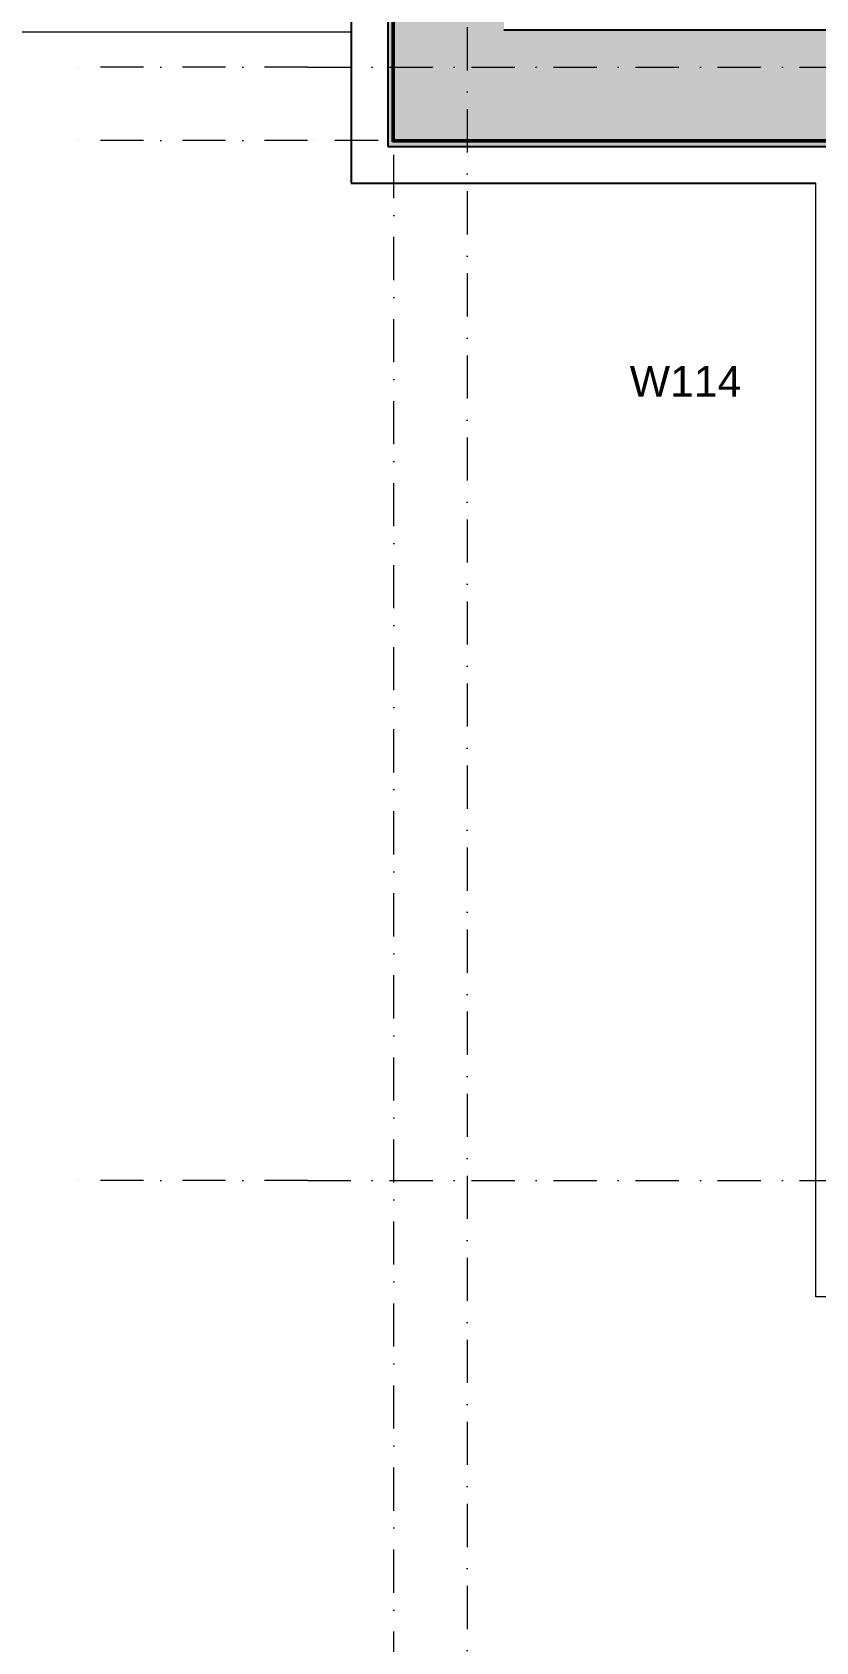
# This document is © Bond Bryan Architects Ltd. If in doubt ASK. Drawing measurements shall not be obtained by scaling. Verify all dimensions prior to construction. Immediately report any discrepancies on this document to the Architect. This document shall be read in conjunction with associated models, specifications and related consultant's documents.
# Model space of a CAD drawing. Header units: millimetres. Extents: x -14278 to 103595, y -22378 to 34603.
# Drawn here: x -1778 to 1425, y 115 to 6693 of the extents above; entities that cross this region are included whole.
import ezdxf
from ezdxf.enums import TextEntityAlignment as Align

# ---------------------------------------------------------------- set-up
doc = ezdxf.new("R2010")
doc.units = ezdxf.units.MM
doc.header["$MEASUREMENT"] = 0
doc.linetypes.add('Dot & Dashed', pattern=[335.138881, 176.388884, -88.194442, 0, -70.555556])
doc.linetypes.add('Wipeout_Contour', pattern=[1000, 0, -1000])
for name, color, linetype in [('A-Zz_20_10_90-T_TextWindow', 7, 'Continuous'), ('NewA-Ee_25_10-M_WallsExternal', 7, 'Continuous'), ('NewA-Ee_30_60-M_Pavements', 7, 'Continuous'), ('NewA-SL-M_SpacesExternal', 7, 'Continuous'), ('NewA-Zz_35_40_80-M_GridStructural', 7, 'Continuous'), ('NewA-Zz_50_10_70-P_BoundarySiteRed', 7, 'Continuous')]:
    doc.layers.add(name, color=color, linetype=linetype)
doc.styles.add('GENERATED_STYLE_1', font='')
doc.styles.get('GENERATED_STYLE_1').set_extended_font_data('Arial')

# ---------------------------------------------------------------- blocks, each defined once
blk = doc.blocks.new('BUILDING SITE_Site_28_1', base_point=(-3334.4, -767))
at = {"layer": 'NewA-SL-M_SpacesExternal', "color": 253, "linetype": 'Continuous', "lineweight": 13}
for p, q in [((-474.7, 6692.7), (-6644.8, 6692.7)), ((-474.7, 6075.3), (-474.7, 6692.7)), ((1425.3, 6075.3), (-474.7, 6075.3)), ((1425.3, 1525.3), (1425.3, 6075.3)), ((6124.7, 1525.3), (1425.3, 1525.3))]:
    blk.add_line(p, q, dxfattribs=at)
at = {"layer": 'NewA-SL-M_SpacesExternal', "color": 5, "lineweight": 70, "style": 'GENERATED_STYLE_1'}
for tag, height, p in [('ROOM_NAME', 200, (-3334.4, -459.1)), ('ROOM_NUMBER', 150, (-3334.4, -762)), ('adj_text', 150, (-3334.4, -997.7))]:
    blk.add_attdef(tag, text='', height=height, dxfattribs=at).set_placement(p, align=Align.TOP_CENTER)
blk = doc.blocks.new('Mesh_1_1', base_point=(14339.9, 34603))
at = {"layer": 'NewA-Ee_30_60-M_Pavements', "color": 254, "linetype": 'Continuous', "lineweight": 13, "flags": 128}
blk.add_lwpolyline([(14339.9, 34603, -0.414214), (42830.6, 6112.3, -0.414214), (14339.9, -22378.4, -0.414214), (-14150.7, 6112.3, -0.414214)], format="xyb", close=True, dxfattribs=at)
blk.add_lwpolyline([(-474.7, 15724.7), (35324.7, 15724.7), (35324.7, 6075.3), (28524.7, 6075.3), (28524.7, -474.7), (7900.2, -474.7), (7900.2, 2666.8), (6124.7, 2666.8), (6124.7, 1525.3), (1425.3, 1525.3), (1425.3, 6075.3), (-474.7, 6075.3)], close=True, dxfattribs=at)
blk = doc.blocks.new('Wall_8_1', base_point=(0, 6550))
at = {"layer": 'NewA-Ee_25_10-M_WallsExternal', "linetype": 'Continuous', "lineweight": 13}
for points in [[(-124.9, 8300.5), (-300, 8300.5), (-300, 6250), (0, 6550), (0, 8300.5), (-9.9, 8300.5)], [(70.4, 8300.5), (0, 8300.5), (0, 6550), (70.4, 6620.4)], [(70.4, 6620.4), (133.9, 6683.9), (133.9, 8300.5), (70.4, 8300.5)], [(133.9, 6683.9), (150.3, 6700.3), (150.3, 8300.5), (133.9, 8300.5)]]:
    blk.add_hatch(color=6, dxfattribs=at).paths.add_polyline_path(points)
at = {"color": 254, "linetype": 'Wipeout_Contour', "lineweight": 0, "ltscale": 43637.580179}
blk.add_wipeout([(-474.7, 15724.7), (-474.7, 6075.3), (-324.9, 6225.1), (-324.9, 15574.9)], dxfattribs=at).dxf.layer = 'NewA-Ee_25_10-M_WallsExternal'
at = {"layer": 'NewA-Ee_25_10-M_WallsExternal', "linetype": 'Continuous', "lineweight": 13}
blk.add_hatch(color=6, dxfattribs=at).paths.add_polyline_path([(-324.9, 6225.1), (-304.8, 6245.2), (-304.8, 8300.5), (-324.9, 8300.5)])
at = {"layer": 'NewA-Ee_25_10-M_WallsExternal', "linetype": 'Continuous'}
for p, q in [((-324.9, 8300.5), (-324.9, 6225.1)), ((-304.8, 6245.2), (-304.8, 8300.5))]:
    blk.add_line(p, q, dxfattribs=at)
at = {"layer": 'NewA-Ee_25_10-M_WallsExternal', "color": 92, "linetype": 'Continuous', "lineweight": 35}
blk.add_line((-300, 6250), (-300, 8300.5), dxfattribs=at)
at = {"layer": 'NewA-Ee_25_10-M_WallsExternal', "linetype": 'Continuous', "flags": 128}
blk.add_lwpolyline([(-474.7, 15724.7), (-474.7, 6075.3)], dxfattribs=at)
blk = doc.blocks.new('Wall_31_1', base_point=(1900, 6550))
at = {"layer": 'NewA-Ee_25_10-M_WallsExternal', "linetype": 'Continuous', "lineweight": 13}
for points in [[(2033.9, 6683.9), (133.9, 6683.9), (70.4, 6620.4), (1970.4, 6620.4)], [(2050.3, 6700.3), (150.3, 6700.3), (133.9, 6683.9), (2033.9, 6683.9)], [(1970.4, 6620.4), (70.4, 6620.4), (0, 6550), (1900, 6550)], [(1900, 6550), (0, 6550), (-300, 6250), (1600, 6250)]]:
    blk.add_hatch(color=6, dxfattribs=at).paths.add_polyline_path(points)
at = {"layer": 'NewA-Ee_25_10-M_WallsExternal', "linetype": 'Continuous', "flags": 128}
blk.add_lwpolyline([(2050.3, 6700.3), (150.3, 6700.3)], dxfattribs=at)
at = {"color": 254, "linetype": 'Wipeout_Contour', "lineweight": 0, "ltscale": 24988.929172}
blk.add_wipeout([(-474.7, 6075.3), (1425.3, 6075.3), (1575.1, 6225.1), (-324.9, 6225.1)], dxfattribs=at).dxf.layer = 'NewA-Ee_25_10-M_WallsExternal'
at = {"layer": 'NewA-Ee_25_10-M_WallsExternal', "linetype": 'Continuous', "lineweight": 13}
blk.add_hatch(color=6, dxfattribs=at).paths.add_polyline_path([(1595.2, 6245.2), (-304.8, 6245.2), (-324.9, 6225.1), (1575.1, 6225.1)])
at = {"layer": 'NewA-Ee_25_10-M_WallsExternal', "color": 92, "linetype": 'Continuous', "lineweight": 35}
blk.add_line((1600, 6250), (-300, 6250), dxfattribs=at)
at = {"layer": 'NewA-Ee_25_10-M_WallsExternal', "linetype": 'Continuous'}
for p, q in [((-324.9, 6225.1), (1575.1, 6225.1)), ((1595.2, 6245.2), (-304.8, 6245.2))]:
    blk.add_line(p, q, dxfattribs=at)
at = {"layer": 'NewA-Ee_25_10-M_WallsExternal', "linetype": 'Continuous', "flags": 128}
blk.add_lwpolyline([(-474.7, 6075.3), (1425.3, 6075.3)], dxfattribs=at)
blk = doc.blocks.new('Standard grid marker')
at = {"layer": 'NewA-Zz_35_40_80-M_GridStructural', "color": 6, "linetype": 'Dot & Dashed', "lineweight": 13}
blk.add_line((1000, 0), (18130.8, 0), dxfattribs=at)
at = {"layer": 'NewA-Zz_35_40_80-M_GridStructural', "style": 'GENERATED_STYLE_1'}
blk.add_attdef('AC_MarkerText_1', text='', height=250, rotation=90, dxfattribs=at).set_placement((-250, 14.3), align=Align.MIDDLE_CENTER)
blk = doc.blocks.new('Standard grid marker_2')
at = {"layer": 'NewA-Zz_35_40_80-M_GridStructural', "color": 6, "linetype": 'Dot & Dashed', "lineweight": 13}
for q in [(0, 0), (40175.6, 0)]:
    blk.add_line((1000, 0), q, dxfattribs=at)
at = {"layer": 'NewA-Zz_35_40_80-M_GridStructural', "style": 'GENERATED_STYLE_1'}
blk.add_attdef('AC_MarkerText_1', text='', height=250, dxfattribs=at).set_placement((41425.6, 14.3), align=Align.MIDDLE_CENTER)
blk = doc.blocks.new('Standard grid marker_3')
at = {"layer": 'NewA-Zz_35_40_80-M_GridStructural', "color": 6, "linetype": 'Dot & Dashed', "lineweight": 13}
blk.add_line((0, 0), (19130.8, 0), dxfattribs=at)
blk = doc.blocks.new('Standard grid marker_4')
at = {"layer": 'NewA-Zz_35_40_80-M_GridStructural', "color": 6, "linetype": 'Dot & Dashed', "lineweight": 13}
for p, q in [((1000, 0), (40175.6, 0)), ((40175.6, 0), (41175.6, 0))]:
    blk.add_line(p, q, dxfattribs=at)
blk = doc.blocks.new('Label_14_1', base_point=(467.8, 5406.9))
at = {"layer": 'A-Zz_20_10_90-T_TextWindow', "insert": (892.8, 5328.3), "char_height": 125, "attachment_point": 2, "style": 'GENERATED_STYLE_1'}
blk.add_mtext('\\fArial|b0|i0|c0|p34;W114\\fArial|b0|i0|c0|p34;\\fArial|b0|i0|c0|p34;\\fArial|b0|i0|c0|p34;\\fArial|b0|i0|c0|p34;\\fArial|b0|i0|c0|p34;\\fArial|b0|i0|c0|p34;\\fArial|b0|i0|c0|p34;\\fArial|b0|i0|c0|p34;\\fArial|b0|i0|c0|p34;\\fArial|b0|i0|c0|p34;\\fArial|b0|i0|c0|p34;\\fArial|b0|i0|c0|p34;\\fArial|b0|i0|c0|p34;\\fArial|b0|i0|c0|p34;\\fArial|b0|i0|c0|p34;\\fArial|b0|i0|c0|p34;\\fArial|b0|i0|c0|p34;\\fArial|b0|i0|c0|p34;\\fArial|b0|i0|c0|p34;\\fArial|b0|i0|c0|p34;\\fArial|b0|i0|c0|p34;\\fArial|b0|i0|c0|p34;\\fArial|b0|i0|c0|p34;\\fArial|b0|i0|c0|p34;\\fArial|b0|i0|c0|p34;\\fArial|b0|i0|c0|p34;\\fArial|b0|i0|c0|p34;\\fArial|b0|i0|c0|p34;\\fArial|b0|i0|c0|p34;}', dxfattribs=at)

msp = doc.modelspace()

# ---------------------------------------------------------------- block references
at = {"layer": 'A-Zz_20_10_90-T_TextWindow', "color": 6, "linetype": 'Continuous', "lineweight": 13}
msp.add_blockref('Label_14_1', (467.8, 5406.9), dxfattribs=at)
at = {"layer": 'NewA-Ee_30_60-M_Pavements', "color": 254, "lineweight": 13}
msp.add_blockref('Mesh_1_1', (14339.9, 34603), dxfattribs=at)
at = {"layer": 'NewA-SL-M_SpacesExternal', "linetype": 'Continuous'}
msp.add_blockref('BUILDING SITE_Site_28_1', (-3334.4, -767), dxfattribs=at)
at = {"layer": 'NewA-Zz_35_40_80-M_GridStructural', "color": 1, "linetype": 'Continuous', "lineweight": 18, "zscale": 1000}
msp.add_blockref('Standard grid marker_2', (-1652.3, 2000), dxfattribs=at)

# ---------------------------------------------------------------- next in the draw order: block references
at = {"layer": 'NewA-Ee_25_10-M_WallsExternal', "color": 92, "lineweight": 35}
msp.add_blockref('Wall_8_1', (0, 6550), dxfattribs=at)

# ---------------------------------------------------------------- next in the draw order: block references
msp.add_blockref('Wall_31_1', (1900, 6550), dxfattribs=at)

# ---------------------------------------------------------------- next in the draw order: linework, layer by layer
at = {"layer": 'NewA-Zz_50_10_70-P_BoundarySiteRed', "color": 1, "linetype": 'Continuous', "lineweight": 140}
msp.add_circle((14339.9, 6112.3), 28490.7, dxfattribs=at)

# ---------------------------------------------------------------- next in the draw order: block references
at = {"layer": 'NewA-Zz_35_40_80-M_GridStructural', "color": 1, "linetype": 'Continuous', "lineweight": 18, "zscale": 1000}
for name, p, rotation in [('Standard grid marker', (0, 17770.2), 270), ('Standard grid marker_3', (-300, -1360.6), 90), ('Standard grid marker_4', (39523.3, 6250), 180)]:
    msp.add_blockref(name, p, dxfattribs=dict(at, rotation=rotation))
msp.add_blockref('Standard grid marker_2', (-1652.3, 6550), dxfattribs=at)

doc.saveas('drawing.dxf')
